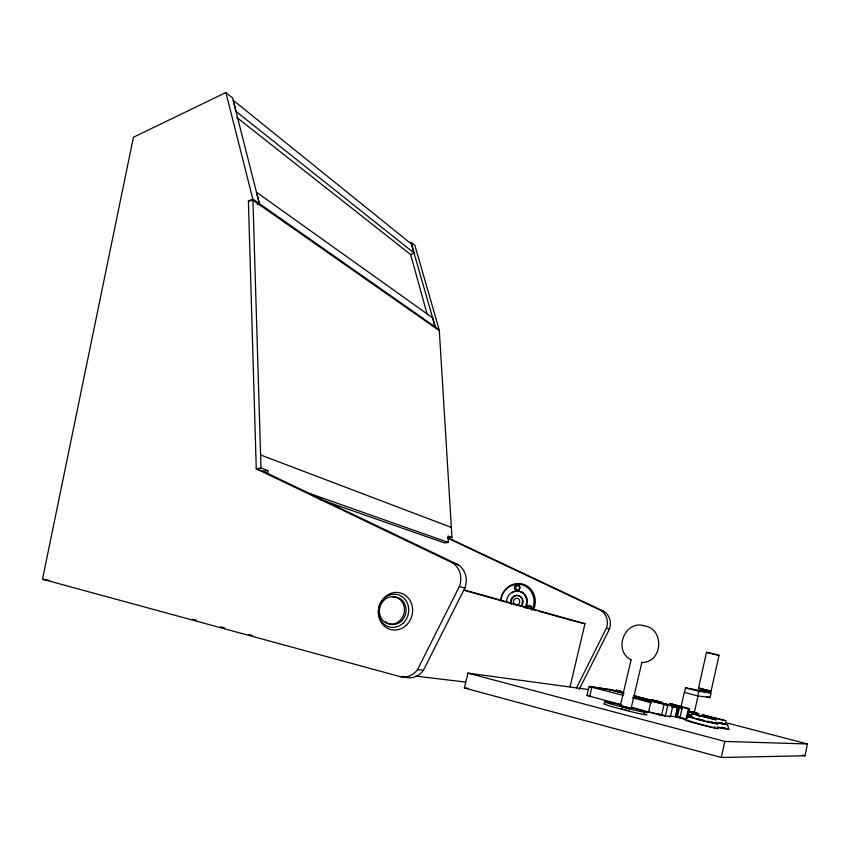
<?xml version="1.0" encoding="UTF-8"?>
<svg xmlns="http://www.w3.org/2000/svg" width="850" height="850" viewBox="0 0 850 850"><rect width="100%" height="100%" fill="white"/><g stroke="black" fill="none" stroke-linecap="round" stroke-linejoin="round"><path stroke-width="1.27" d="M631.157 659.6L620.33 705.702L626.503 707.487L631.104 708.454L641.899 662.299M259.346 203.649L256.456 192.217L432.639 317.868L435.253 326.995L410.922 242.197L414.906 245.427L439.174 329.715L252.779 198.996L248.402 201.014L256.254 468.796L263.118 471.272L458.405 564.825A19.55 17.903 -73.8 0 1 464.865 587.998L423.417 670.31A18.233 16.49 -79.9 0 1 405.907 677.248L399.893 676.547L42.5 579.211L133.429 137.254L225.887 92.533L232.549 97.909L259.377 203.628L257.21 204.627M587.998 689.477L467.989 673.126L464.355 687.958L721.278 757.467L804.95 755.788L807.5 743.963L725.496 722.574M719.047 655.35L706.499 652.29L698.551 688.107L711.057 691.188L719.047 655.35L713.107 653.894M684.718 692.506L696.904 695.746L709.878 697.584L711.11 693.101L705.447 691.518C719.631 695.449 688.202 687.523 704.395 691.305M721.278 757.467L724.848 741.434L807.5 743.963M680.882 707.274L684.271 692.506M684.473 692.474L685.514 687.862L704.055 691.167M710.887 693.079L698.849 691.273L697.627 695.736M694.184 713.203L698.062 695.906M669.832 703.418L689.658 708.815L688.394 708.719L685.992 719.323L679.894 717.921L682.295 707.296L669.832 703.418L669.492 704.884L676.972 706.764M687.438 718.25L689.562 708.857M659.483 702.334L672.849 705.872L670.384 716.72L661.534 715.381L664.052 704.374L651.079 700.995L648.561 711.96L665.699 715.753M665.295 716.242L667.803 705.256L672.849 705.872M681.955 708.794L676.175 707.189L676.515 705.659M676.643 705.67L676.175 707.189M676.536 707.327L676.876 705.829M676.834 707.423L677.174 705.925M677.556 706.031L675.591 716.763L677.269 717.23L679.692 706.616M677.705 706.074L677.609 707.604M675.591 716.763L678.013 706.159M677.981 707.094L678.311 705.617M678.523 706.308L676.101 716.911M679.086 706.456L676.664 717.071M646.404 700.91L643.471 700.145L643.822 698.615L641.58 697.967L645.373 698.827M647.732 699.635L646.701 699.497L646.255 701.027L651.472 702.419M634.334 697C633.675 695.098 638.021 697.117 635.322 696.129M621.435 704.692L586.893 695.47L589.199 686.375L612.691 690.285L611.065 689.849M589.719 696.331L591.866 687.214L589.199 686.375M570.074 686.704L584.97 623.709L464.27 589.932M676.993 711.641L676.738 713.617M723.531 728.28L724.954 728.461L724.221 728.025M620.33 705.702L620.946 705.744M576.513 687.862L606.411 628.129A14.769 14.089 -80.5 0 0 600.992 610.481L447.833 538.199M579.211 689.456L609.461 629A14.663 14.004 -80.8 0 0 604.074 611.469L448.216 537.933L451.966 537.444L439.322 330.661L252.928 200.207L248.413 201.206M399.893 676.547A18.413 16.617 -79.7 0 0 417.552 669.545L459.404 586.447A19.741 18.041 -73.6 0 0 452.912 563.061L256.254 468.796L260.993 468.063L267.824 470.549L267.931 474.109M728.769 729.396L727.674 724.923L715.774 722.277M236.948 117.566L410.635 254.575L414.12 253.077L411.666 244.237L233.367 100.427L236.056 111.403L414.12 253.077M263.118 471.272L267.824 470.549M451.966 537.444L448.014 536.01L448.396 542.449L444.624 542.938L319.324 499.141M642.037 662.532C663.064 662.32 664.562 628.66 644.459 625.887C625.175 619.427 612.638 650.186 630.806 659.706M724.965 728.418L724.094 728.344M710.101 697.595L706.446 696.501M698.498 688.054L700.846 688.532M661.343 703.056L646.712 699.55M669.407 716.104L679.883 717.113M464.355 687.958L468.297 688.383M415.576 676.079L465.587 682.093M671.489 706.956L677.631 707.699M587.074 695.47L590.856 695.938M667.813 704.565L651.079 700.995M663.223 715.519L660.461 714.893M685.514 687.862L698.849 691.273M649.273 699.837L653.969 700.825M417.552 669.545L423.417 670.31M633.335 697.553L644.81 699.061M688.394 708.719L682.295 707.296M667.803 705.256L664.052 704.374M42.5 579.211L49.682 580.454M690.476 721.236L691.103 721.352M700.899 688.606L700.283 688.511L709.112 690.678M722.851 728.153L723.541 728.248M687.926 714.128L691.571 714.988M693.175 717.474L690.774 717.166L697.818 719.344M683.357 718.696L685.376 718.919L684.707 718.686M722.861 728.11L719.068 727.334M661.714 715.179L660.822 714.977M711.79 727.207L715.148 727.727L714.043 727.239M629.372 710.451L628.107 710.186M621.956 705.946L624.378 706.509M693.239 717.347L688.192 716.454L700.262 720.003M650.718 701.643L651.567 701.834M710.812 726.994L689.308 721.193M659.26 702.844L666.039 704.384A4.027 3.857 79.4 0 1 667.409 705.054M683.06 718.633L680.351 717.963M699.911 716.178L698.859 715.934M642.961 699.826L641.229 699.476L643.471 700.145M719.259 723.127L725.199 724.285L724.593 723.998M708.996 722.192L714.903 723.233M677.014 716.518L675.537 716.168M675.75 716.146L676.451 716.284L675.941 716.125M690.965 714.786L688.564 714.213M688.957 711.556L694.79 712.704L692.314 711.843M658.41 714.149L656.179 713.692L658.484 714.404M660.078 714.808L660.864 715.041M574.653 621.201L584.97 623.709M645.66 699.093L643.843 698.689L645.203 699.114M689.106 711.779L699.136 713.83L692.803 711.769M719.164 723.201L716.284 722.5M698.116 718.59L699.295 718.888M708.868 722.266L702.812 720.662M712.438 653.746L706.509 652.29M677.036 706.934L674.56 706.393L677.184 707.157M691.475 715.254L688.224 714.393M659.685 714.712L660.354 714.914M657.252 702.366L657.794 702.493M658.229 714.383L659.834 714.786M643.981 700.081L648.922 701.356M704.108 720.991L717.729 724.051L714.914 722.999M625.993 709.676L624.867 709.389M612.308 690.072L608.844 689.318L614.603 690.763L612.531 690.157M701.781 719.504L703.046 719.822M658.761 714.521L659.292 714.648M625.494 706.786L627.693 707.359M612.159 690.062L622.891 692.814M701.229 720.354L702.791 720.758M659.228 714.436L660.269 714.733L658.984 714.446M634.249 695.768L653.172 700.687M673.359 705.936L677.153 706.924M624.081 693.409L607.102 689.063L590.07 686.619L592.153 687.257M634.036 696.001L651.929 700.708M591.866 687.214L623.571 695.481M632.453 697.786L651.472 702.748M698.583 715.562L701.144 716.231M659.6 714.446L661.661 715.009M644.003 698.594L645.957 699.136M681.562 717.761L683.421 718.25M675.569 716.709L679.894 717.921M701.526 720.332L698.19 719.546M668.408 716.199L670.384 716.72M631.582 707.359L661.534 715.381M802.389 755.119L804.95 755.788M654.936 700.91L657.613 701.707L649.177 699.582L661.332 703.035M676.164 716.104L676.536 716.199M467.989 673.126L724.848 741.434M689.648 711.121L690.37 711.312M698.934 715.679L700.4 716.082M192.642 619.225L196.467 620.266M220.734 626.864L224.57 627.906M248.827 634.514L252.663 635.556M402.082 676.207L405.907 677.248M709.229 690.614L711.057 691.178M707.976 721.129L709.102 721.438M465.226 590.665L536.488 610.544M539.028 611.256L573.389 620.851M622.699 708.804L621.339 708.422M459.404 586.447L464.865 587.998M606.411 628.129L609.461 629M721.714 722.978L722.872 723.308M685.227 718.739L686.194 719.015M628.692 707.636L631.104 708.433M711.662 722.054L712.852 722.394M721.236 722.957L722.893 723.446M711.153 722.022L712.852 722.532M721.438 727.154L722.298 727.451M724.88 723.903L727.674 724.923M452.912 563.061L458.405 564.825M600.992 610.481L604.074 611.469M305.649 492.108L448.396 542.449M260.589 454.952L451.35 527.425M410.635 254.575L427.242 314.585M225.887 92.533L252.779 198.996M252.928 200.207L260.993 468.063M727.303 728.769A16.851 0.606 14.5 0 1 717.464 727.09M724.497 727.887A16.851 0.606 14.5 0 1 725.581 728.216M717.389 728.014A17.361 0.648 14.4 0 1 702.759 725.188A17.361 0.648 14.4 0 1 686.162 720.035M687.639 720.29A17.361 0.648 14.4 0 1 688.617 720.481M714.531 727.111A17.361 0.648 14.4 0 1 715.636 727.441M646.393 714.489A22.281 0.903 14.4 0 1 623.613 709.782A22.281 0.903 14.4 0 1 604.987 703.768M643.907 713.564A22.281 0.903 14.4 0 1 644.576 713.787M631.444 707.678A22.27 0.871 14.3 0 1 643.344 712.098A22.27 0.871 14.3 0 1 607.952 703.056A22.27 0.871 14.3 0 1 620.436 704.862M646.393 699.784A3.772 3.612 82.9 0 1 646.786 700.049M665.805 704.618A4.037 3.868 79.6 0 1 666.23 704.905M690.476 717.06A20.984 0.903 14.1 0 1 687.257 716.274M691.719 715.328A20.028 0.839 14.1 0 1 687.65 714.34M699.146 715.689A20.028 0.839 14.1 0 1 700.634 716.125M393.04 597.136A13.802 12.431 -76 0 1 405.439 614.55A13.802 12.431 -76 0 1 385.56 621.743M515.546 604.849A3.379 3.156 -77.6 0 1 514.133 599.579A3.379 3.156 -77.6 0 1 519.308 599.834A3.379 3.156 -77.6 0 1 517.183 604.924M506.547 602.055A10.731 10.03 -77.6 0 1 514.919 591.164A10.731 10.03 -77.6 0 1 526.139 597.933L526.426 598.995A10.731 10.03 -77.6 0 1 526.628 602.342L526.479 603.457A10.731 10.03 -77.6 0 1 524.811 607.601M520.848 591.696A10.699 10.009 -77.7 0 1 522.782 592.524M511.094 604.212A6.332 5.929 -77.6 0 1 513.761 596.169A6.332 5.929 -77.6 0 1 521.496 597.922A6.332 5.929 -77.6 0 1 520.444 606.337M511.456 603.734A6.332 5.918 -77.6 0 1 522.367 598.612M522.835 599.813A6.332 5.918 -77.6 0 1 522.75 603.723M522.208 604.934A6.332 5.918 -77.6 0 1 521.858 605.487M521.454 605.997A6.332 5.918 -77.6 0 1 520.997 606.464M500.618 600.759A18.541 17.34 -77.7 0 1 522.697 584.099A18.541 17.34 -77.7 0 1 533.524 609.737M500.831 600.663A17.712 16.564 -77.6 0 1 522.346 584.864A17.712 16.564 -77.6 0 1 531.866 610.088M526.182 608.048A3.049 2.858 -78.6 0 1 529.72 605.497A3.049 2.858 -78.6 0 1 531.717 609.397M527.595 608.313A2.114 1.987 -78.6 0 1 529.879 606.507A2.114 1.987 -78.6 0 1 531.516 608.887M517.193 591.164A10.71 10.019 -77.6 0 1 526.235 596.604A10.71 10.019 -77.6 0 1 525.523 607.771M512.199 592.811A10.71 10.019 -77.6 0 1 513.124 592.259M514.101 591.823A10.71 10.019 -77.6 0 1 515.111 591.483M725.974 720.821L702.249 714.733L725.974 720.821M715.987 719.812L691.592 713.596L715.987 719.812M661.151 702.164L652.811 700.081L661.151 702.164M621.552 692.569L615.772 691.114L621.552 692.569M621.775 691.602L615.995 690.147L621.775 691.602M406.204 625.334A18.923 17.053 -76 0 0 401.742 593.396A18.923 17.053 -76 0 0 378.516 614.954A18.923 17.053 -76 0 0 406.204 625.334M403.038 623.252A16.671 15.024 -76 0 0 399.128 595.096A16.671 15.024 -76 0 0 378.654 614.093A16.671 15.024 -76 0 0 403.038 623.252M399.755 620.766A13.834 12.453 -75.9 0 0 396.536 597.412A13.834 12.453 -75.9 0 0 379.546 613.158A13.834 12.453 -75.9 0 0 399.755 620.766M519.01 589.868A3.028 2.837 -76 0 0 518.096 584.768A3.028 2.837 -76 0 0 514.367 588.296A3.028 2.837 -76 0 0 519.01 589.868M518.999 589.347A2.104 1.966 -76 0 0 518.362 585.809A2.104 1.966 -76 0 0 515.769 588.253A2.104 1.966 -76 0 0 518.999 589.347"/></g></svg>
